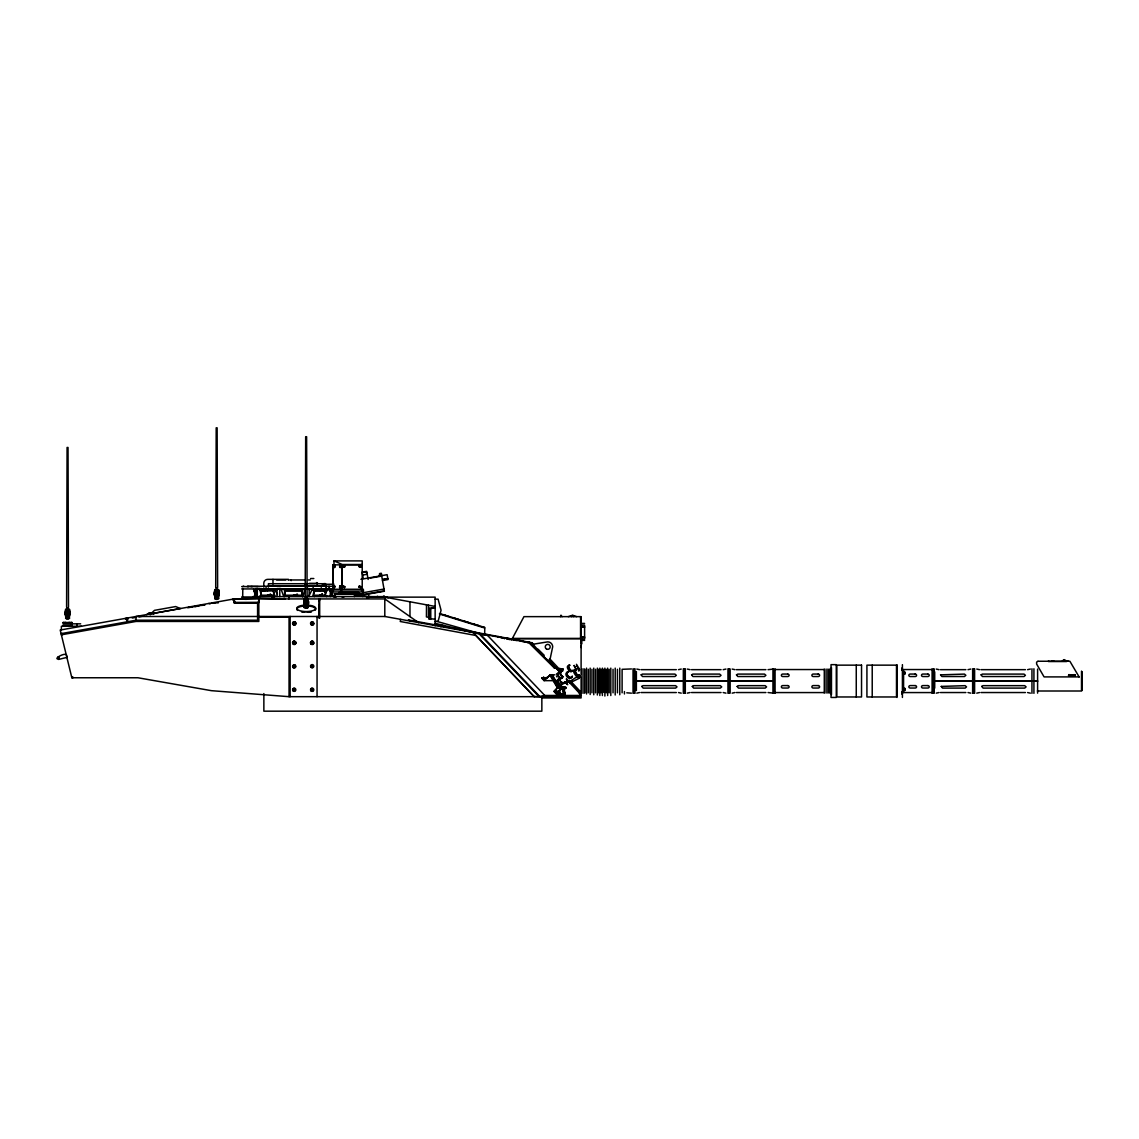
<?xml version="1.0" encoding="UTF-8"?>
<svg xmlns="http://www.w3.org/2000/svg" width="1139" height="1139" viewBox="0 0 1139 1139"><rect width="100%" height="100%" fill="white"/><g stroke="black" fill="none" stroke-linecap="round" stroke-linejoin="round"><path stroke-width="1.5" d="M66.603 606.902L67.073 447.47L68.027 447.47L68.497 606.902M215.712 587.268L216.196 427.823L217.136 427.823L217.62 587.268M305.195 596.153L305.665 436.721L306.619 436.721L307.089 596.153M426.513 604.837L426.427 616.925L428.463 617.295L428.535 605.208M148.426 614.263L148.583 613.038L152.427 613.095M149.608 613.323L150.604 613.423M544.1 680.652L549.966 675.199L557.37 687.799L553.853 691.345L556.487 694.221L564.873 694.221L556.857 693.85L554.551 691.316L557.74 687.586L550.336 674.971L544.171 679.955L541.765 678.089L544.1 680.652L552.486 680.652M562.937 691.316L566.126 687.586L557.74 687.586M562.196 670.344L561.883 669.234L563.179 668.992L562.111 669.988M557.683 688.17L563.833 687.458L565.029 693.793L561.911 696.926L560.516 696.584L563.648 693.566L562.552 687.928L558.153 691.843L559.776 693.509C561.427 691.501 556.743 690.718 560.402 692.896M564.417 693.566L564.702 692.313L564.076 692.925M333.485 566.766L334.752 565.385L335.151 567.165L334.04 567.493L333.642 565.713M333.485 587.297L333.642 586.258L335.307 586.656L334.04 588.037L334.026 586.258L247.505 586.243M334.04 588.037L334.752 585.93M339.507 566.766L340.775 565.385L341.173 567.165L340.063 567.493L339.664 565.713M340.789 567.165L340.39 565.385M339.507 587.297L340.775 585.93L341.173 587.71L339.507 587.297L340.447 588.037M339.849 586.4L340.162 587.809M339.892 587.297L339.664 586.258M340.39 585.93L341.173 587.71M1068.638 675.641L1068.752 674.644L1070.147 674.829L1068.752 674.957L1069.265 676.082L1070.147 674.829M1073.75 675.641L1073.878 674.644L1075.259 674.829L1074.376 676.082L1073.75 675.327L1075.259 674.829M440.878 626.834L441.177 625.254L444.367 625.838L444.082 627.432M436.821 621.381L484.63 634.921L484.787 634.039M485.698 635.121L485.826 634.224M569.6 681.549L576.975 688.881L580.662 695.459L544.769 695.459L487.577 635.462L487.734 634.58M497.942 637.384L498.113 636.502M504.378 638.566L504.534 637.683M504.477 638.58L504.634 637.698M505.759 637.911L502.484 638.068M508.578 638.424L508.407 639.306L511.61 639.591M527.4 642.823L527.571 641.94M549.169 660.25L556.088 668.123L554.052 667.739L529.35 643.179L529.507 642.296M400.643 619.402L400.245 621.51L475.817 635.462L534.191 696.684L473.311 632.686L479.192 633.91L539.032 696.684L534.191 696.541M562.467 670.544L561.456 669.276L562.851 669.006M571.479 616.64L572.604 615.53L573.729 616.64M549.639 661.246L552.7 646.767A4.969 4.969 0 0 0 547.717 641.869L531.329 644.517L548.884 661.987L549.639 661.246L560.388 672.807M314.321 589.447L312.969 595.854L326.637 595.854L326.637 596.622M326.025 590.885L314.635 590.885L313.581 595.213L324.971 595.213L326.025 590.885L325.284 590.543M325.27 595.854L326.637 589.447M560.473 669.988L561.1 671.512M561.484 670.387L561.313 669.205M317.169 583.709L316.428 583.339M385.979 596.936L386.719 597.163M444.609 615.06L445.705 615.387M446.844 615.743L447.926 616.085M454.376 618.064L455.458 618.406M457.138 618.918L458.22 619.26M464.128 621.082L465.225 621.424M467.588 622.15L468.328 622.378M473.895 624.101L474.977 624.443M477.711 625.283L478.793 625.61M482.922 626.891L484.203 627.29M484.63 634.921L484.787 627.461L439.583 613.494M320.244 590.999L321.283 587.681M302.832 596.622L305.437 588.55M562.068 616.683L560.972 615.174L560.473 616.683M333.428 590.258L331.534 595.854L335.379 595.697M265.415 588.293L266.127 589.504L266.825 588.293M511.696 639.734L523.954 616.64L581.104 616.64L581.104 674.146M1075.316 675.37L1074.518 676.21L1068.809 675.925M309.125 595.711L311.488 590.87L313.51 589.447M560.943 670.729L561.185 670.358M1068.496 675.512L1069.493 674.672L1075.316 675.512M579.48 669.732L578.569 670.23M317.468 583.766L316.557 583.396M59.256 658.883C51.668 659.979 64.524 652.106 66.489 654.939L67.073 657.36L58.488 659.453M324.643 592.579L327.947 588.55L330.296 588.55L330.267 596.622M580.662 695.459L579.651 696.684L289.05 696.684L211.398 690.675L137.961 677.762L71.842 677.762L60.21 630.052L234.107 598.929L256.745 598.189L285.12 598.929M319.561 595.754L322.38 594.131L319.191 595.583M529.35 643.179L531.885 643.051L384.797 616.484L136.068 616.484L136.068 620.214L61.079 633.64M542.961 677.904L543.588 677.278L545.012 678.417L544.599 679.57L542.961 677.904L544.599 679.57M543.175 678.431L543.588 677.278M554.052 667.739L556.587 667.625M543.986 679.257L545.211 678.944M546.521 677.904L547.133 677.278L547.133 678.203M555.633 691.786L556.871 691.473L557.882 692.839L557.27 693.452L555.633 691.786L557.27 693.452M555.846 692.313L556.259 691.174M554.551 691.316L558.195 691.316L562.054 687.429L563.833 687.458M556.658 693.153L557.882 692.839M558.153 691.843L559.377 691.53M559.164 693.21L560.189 692.37M560.815 696.926L564.033 693.138L562.054 687.429M293.008 623.005L295.101 622.435L294.545 624.727L293.008 623.218L293.89 622.122M294.545 624.727L295.428 623.845M310.947 623.218L311.83 622.122L313.04 622.435L313.382 623.845M295.428 643.236L293.89 641.513L293.008 642.61L294.545 644.119L295.428 643.022L294.545 644.119M310.947 623.005L312.499 624.727L313.382 623.631M310.947 642.396L313.04 641.827L312.499 644.119L310.947 642.61L311.83 641.513M312.499 644.119L313.382 643.022M293.008 666.073L293.89 664.991L295.428 666.699L295.101 665.304M295.428 666.5L294.545 667.582L293.008 665.874M368.765 595.996L368.609 597.961M310.947 666.073L311.83 664.991L313.382 666.699M312.499 667.582L313.382 666.5M293.008 689.252L295.101 688.682L294.545 690.96L293.008 689.451L293.89 688.369M310.947 689.252L313.04 688.682L312.499 690.96L310.947 689.451L311.83 688.369M312.499 690.96L313.382 690.077M429.047 608.653L435.141 607.998M270.569 594.131L267.11 595.583L270.427 594.544M1062.459 660.52L1065.933 660.52M148.298 613.565L146.604 614.59M147.757 614.391L180.845 608.468M557.896 670.074L559.776 668.308L562.082 670.899M562.139 670.003L561.256 669.775M561.669 669.59L562.339 669.775M561.869 671.099L561.612 670.173M569.899 682.887L571.778 681.122M579.694 693.423L581.004 692.199L571.351 681.891M151.273 613.337L154.505 610.347L175.662 606.56L179.72 608.24M578.512 671.013L579.48 670.444M325.27 590.87L327.249 589.447M323.803 590.87L325.825 589.447M569.158 681.877L577.245 676.637M316.884 583.382L317.411 582.712L316.272 582.655M560.303 670.159L561.029 669.675M569.97 682.774L579.167 678.317M273.146 590.885L274.086 595.213L261.529 595.213L260.589 590.885L273.801 590.543L261.244 590.543M329.498 590.87L333.428 589.447M334.04 567.493L334.752 565.385M340.775 565.385L339.849 565.855M339.792 586.4L340.775 585.93M340.063 588.037L340.419 586.144M322.38 594.131L319.518 595.711M319.461 595.797L322.451 594.544M267.409 595.797L270.655 594.544M253.798 590.885L254.809 590.543L256.275 594.871L255.25 595.213M1068.638 675.327L1070.019 675.826M1075.259 675.142L1073.878 674.644M359.383 565.798L360.821 566.126M360.636 566.951L359.198 566.638M1037.9 661.275L1036.618 662.129L1036.618 664.037L1044.079 676.908L1079.274 676.908M578.996 678.36L578.256 675.94M539.929 696.541L544.769 695.459L544.228 696.684L539.929 696.684L480.274 634.11M678.474 669.661L681.236 669.063M723.194 669.661L725.956 669.063M636.829 693.138L639.591 692.54M768.056 669.661L773.595 669.063L773.595 693.138L768.056 692.54M687.273 693.138L690.049 692.54M732.149 693.138L734.911 692.54M968.008 669.661L970.77 669.063M1027.577 669.661L1030.339 669.063M936.23 693.138L938.992 692.54M976.764 693.138L979.526 692.54M1068.809 674.957L1075.088 675.014M148.967 613.935L147.913 614.362M187.721 607.785L203.995 604.866M192.092 607.172L188.59 607.073M195.054 606.646L198.841 605.976M201.731 605.45L205.077 604.852M210.103 603.955L208.821 603.456M128.066 618.79L127.255 618.05M132.195 618.05L135.555 617.452M138.93 616.854L142.29 616.256M153.907 614.206L152.768 613.494M61.364 634.807L136.068 621.438L258.824 621.438L258.824 598.929M362.843 572.419L366.26 571.821L367.271 574.526M362.643 575.053L367.214 574.241M360.906 579.31L381.636 575.665L384.384 591.212L361.931 595.17M370.26 578.085L380.64 576.263M382.619 579.424L387.801 578.512M382.69 579.68L387.858 578.769M382.49 580.534L387.986 579.566L387.132 574.682L382.078 575.579L381.266 573.259L379.572 573.558L379.372 576.049M363.27 592.693L384 589.048M362.23 594.8L384.327 590.899M384.384 596.352L383.288 596.622L384.384 596.622M384.27 596.893L383.288 596.893L384.27 597.163M57.904 657.032L59.285 657.644M631.433 693.167L626.777 692.811M333.998 564.859L333.998 560.901L362.216 560.901L362.216 589.262M333.998 560.901L342.284 564.503L362.216 564.503M333.015 564.859L362.216 564.859M333.015 565.229L333.015 567.336M334.339 565.599L335.307 566.111M340.419 565.599L341.344 566.111M333.627 566.695L334.425 567.493M339.65 566.695L340.447 567.493M310.591 578.527L313.823 578.527M276.606 579.965L285.818 579.965M289.762 579.965L305.394 579.965M308.356 579.965L310.306 579.965M309.495 583.367L315.005 583.367M268.462 583.723L323.049 583.723M324.159 583.638L325.583 583.638L325.583 585.346M333.998 584.207L322.337 584.35M333.015 585.773L333.015 587.881M268.462 586.058L323.049 586.058M241.71 586.599L258.183 586.599M334.14 587.809L334.339 586.144L333.627 587.24L334.425 588.037M215.712 588.094L217.62 588.094M306.377 588.55L309.167 588.55L309.125 596.622M241.71 588.934L333.926 588.934M277.66 589.447L259.934 589.447L261.158 595.854M280.792 589.447L305.451 589.447M308.641 589.447L328.046 589.447M214.716 589.618L218.617 589.618M214.673 589.931L218.66 589.931M214.63 590.329L218.702 590.329M259.934 590.258L273.517 590.258L274.741 595.854L259.934 595.854L259.934 596.622M284.579 590.258L302.433 590.258M314.321 590.258L328.046 590.258M214.588 590.657L218.745 590.657M326.694 590.543L313.894 590.543L314.635 590.885M285.248 590.885L301.764 590.885M214.531 591.041L218.802 591.041M363.555 591.056L332.033 591.056L332.033 589.262L363.384 589.262L363.384 591.056M214.445 591.554L218.887 591.554M214.374 591.938L218.959 591.938M214.274 592.451L219.058 592.451M338.639 592.579L358.828 592.579M214.189 592.835L219.144 592.835M333.926 593.035L363.555 593.035M214.189 593.348L219.144 593.348M214.189 593.732L219.144 593.732M214.189 594.245L219.144 594.245M334.467 594.373L363.014 594.373M214.189 594.629L219.144 594.629M214.36 595.142L218.973 595.142M214.474 595.526L218.859 595.526M271.694 595.626L274.57 595.626M284.579 595.854L302.433 595.854M362.814 595.725L354.329 595.725L354.329 596.622M214.602 596.039L218.731 596.039M324.33 596.153L335.023 596.153M362.33 596.153L369.207 596.622M368.467 596.352L370.189 596.622M384.028 596.352L383.046 596.622M214.673 596.423L218.66 596.423M252.844 596.622L384.797 596.622L384.797 616.484M214.73 596.936L218.603 596.936M241.71 596.978L257.642 596.978L257.642 598.331M305.195 596.993L307.089 596.993M214.758 597.32L218.574 597.32M305.551 597.121L306.733 597.121M334.311 597.249L335.92 597.249M342.198 597.249L343.779 597.249M368.338 597.135L435.141 597.135L435.141 625.781M246.665 597.69L243.319 598.331M214.773 597.833L218.56 597.833M214.758 598.217L218.574 598.217M214.744 598.516L218.588 598.516M241.71 598.331L256.204 598.331M304.184 598.502L308.1 598.502M271.694 598.701L274.57 598.701M214.716 598.815L218.617 598.815M304.113 599.228L308.185 599.228M435.141 599.157L438.102 599.157L441.064 610.262L438.102 621.367L435.141 621.367M216.054 599.356L217.293 599.356M418.696 622.734L384.797 598.929L234.107 598.929L246.465 599.328M304.07 599.555L308.228 599.555M304.013 599.94L308.285 599.94M303.928 600.452L308.356 600.452M318.948 600.609L319.675 600.609M303.857 600.837L308.427 600.837M303.757 601.349L308.527 601.349M303.672 601.734L308.612 601.734M303.672 602.246L308.612 602.246M234.107 602.417L258.695 602.332M303.672 602.631L308.612 602.631M212.068 602.858L218.289 602.858M257.585 602.802L234.107 602.802L234.107 598.929L234.762 602.545L233.851 598.972L233.979 599.869M303.672 603.143L308.612 603.143M303.672 603.528L308.612 603.528M303.842 604.04L308.441 604.04M303.956 604.425L308.327 604.425M304.07 604.937L308.213 604.937M304.141 605.322L308.142 605.322M304.213 605.834L308.071 605.834M304.241 606.219L308.057 606.219M304.241 606.731L308.043 606.731M304.241 607.115L308.043 607.115M304.213 607.414L308.071 607.414M66.603 607.742L68.497 607.742M304.184 607.713L308.1 607.713M66.959 607.87L68.141 607.87M305.537 608.254L307.089 608.254M435.141 608.098L430.756 608.098L430.756 619.217M65.592 609.251L69.507 609.251M65.564 609.579L69.536 609.579M65.521 609.963L69.579 609.963M65.478 610.29L69.621 610.29M65.421 610.675L69.678 610.675M65.336 611.187L69.764 611.187M65.265 611.586L69.835 611.586M301.536 611.743L310.748 611.743M65.165 612.084L69.935 612.084M65.08 612.483L70.02 612.483M65.08 612.981L70.02 612.981M65.08 613.38L70.02 613.38M65.08 613.878L70.02 613.878M65.08 614.277L70.02 614.277M65.25 614.775L69.849 614.775M65.364 615.174L69.735 615.174M65.478 615.672L69.621 615.672M65.549 616.071L69.55 616.071M65.621 616.569L69.479 616.569M65.635 616.968L69.451 616.968M258.824 616.868L290.132 616.868M258.824 617.224L289.05 617.224L289.05 696.684M65.649 617.466L69.451 617.466M65.649 617.865L69.451 617.865M65.621 618.15L69.479 618.15M65.592 618.449L69.507 618.449M66.603 618.99L68.497 618.99M435.141 619.217L429.047 618.577M136.068 620.214L257.585 620.214L257.585 602.417M62.944 622.492L72.156 622.492M581.104 623.417L584.606 623.417M62.944 623.617L72.156 623.617M70.974 623.83L80.655 623.83M62.944 625.226L72.156 625.226M581.104 625.24L584.606 625.112L584.606 638.936M81.439 626.265L61.378 626.265L61.378 629.853M581.104 626.948L584.606 626.948M581.104 627.091L584.606 627.091M581.104 637.142L584.606 637.142M581.104 637.228L584.606 637.228M512.308 638.395L581.104 638.395M512.151 638.751L581.104 638.751M581.104 638.936L584.606 639.022M581.104 639.662L581.815 639.662M581.104 640.374L584.606 640.374M581.104 645.5L581.104 647.522M1063.698 659.723L1064.737 659.723M1063.242 660.52L1064.21 660.52M1051.867 660.791L1053.66 660.791M1038.028 661.246L1069.877 661.246L1079.103 676.908M641.058 669.661L676.324 669.661M691.515 669.661L721.044 669.661M736.378 669.661L765.906 669.661M773.595 669.547L824.294 669.547M901.974 669.547L932.998 669.547M940.458 669.661L965.858 669.661M980.992 669.661L1025.427 669.661M903.583 671.91L904.75 671.91L904.75 674.245L903.583 674.245M903.583 673.078L904.75 673.078M549.753 674.829L554.778 674.829M1069.493 676.068L1075.131 675.512M542.136 677.719L547.161 677.719M71.842 677.762L72.939 677.762L72.682 676.68M541.765 678.089L546.791 678.089M562.239 687.913L563.136 687.913M563.634 688.17L566.069 688.17M903.583 688.184L904.75 688.184L904.75 690.505L903.583 690.505M903.583 689.351L904.75 689.351M1037.373 691.003L1081.509 691.003L1081.509 671.113M558.509 691.658L562.367 687.913L563.648 693.566M641.058 692.54L676.324 692.54M691.515 692.54L721.044 692.54M736.378 692.54L765.906 692.54M773.595 692.569L824.294 692.569M901.974 692.569L932.998 692.569M940.458 692.54L965.858 692.54M980.992 692.54L1025.427 692.54M561.812 695.288L558.195 691.316M541.95 697.936L581.104 697.936L581.104 677.42M631.433 668.949L622.108 669.305L622.108 692.811M500.932 637.641L507.538 638.239M508.535 638.609L510.486 638.78M508.464 639.05L513.504 639.506M506.67 638.922L510.115 639.477M513.561 640.033L517.006 640.574M520.466 641.129L532.525 643.065M435.141 606.432L384.797 597.135L388.342 597.662M435.141 623.304L473.696 632.771M480.274 633.967L487.577 635.462M976.764 669.063L979.526 669.661M936.23 669.063L938.992 669.661M1027.577 692.54L1030.339 693.138M968.008 692.54L970.77 693.138M732.149 669.063L734.911 669.661M687.273 669.063L690.049 669.661M636.829 669.063L639.591 669.661M723.194 692.54L725.956 693.138M678.474 692.54L681.236 693.138M311.274 624.2L312.499 624.727M293.89 622.335L295.101 622.435M293.335 624.2L294.545 624.514M311.83 641.727L313.04 641.827M312.499 643.905L311.274 643.806M293.335 643.592L294.545 643.905M310.947 665.874L312.499 667.383M295.101 665.503L293.89 664.991M311.83 688.582L313.04 688.682M312.499 690.761L311.274 690.647M293.89 688.582L295.101 688.682M439.426 614.006L484.63 627.988M333.214 590.885L332.189 590.543L330.737 594.871L331.748 595.213M562.438 669.191L562.965 670.8M257.499 590.87L253.584 589.447L255.463 595.854L253.584 596.622M561.128 669.903L561.968 670.558M410.723 621.268L408.332 619.915L531.543 642.667L538.79 650.924M274.243 589.447L277.475 594.088M260.66 589.447L262.483 590.87M261.486 589.447L263.294 590.87M577.857 668.949L579.31 670.501M580.207 677.192L579.865 675.071M579.879 677.378L579.523 675.256M567.279 684.083L566.966 682.176M538.049 649.202L544.228 655.338M547.446 659.524L561 673.007M529.849 642.681L554.536 667.24M558.765 692.156L559.776 693.509M543.787 677.805L544.599 678.645M556.458 691.7L557.27 692.526M290.473 579.893L291.185 580.648M549.639 658.698L560.488 670.302M560.075 670.43L561.242 671.683M559.861 670.643L561.029 671.882M558.537 669.476L559.733 670.757L561.826 668.807L561.071 670.786M580.278 694.05L569.614 682.674L570.226 683.058L569.372 680.837M574.298 665.404L576.576 669.817M573.971 665.603L576.249 670.017M552.144 674.644L558.993 686.276M578.028 677.192L578.64 678.061M566.539 683.614L567.678 684.724L566.766 682.346M576.434 664.279L577.573 665.973M575.551 671.512L574.341 669.689M259.336 588.55L261.244 591.241M557.512 686.988L565.656 686.988M577.929 667.468L578.569 668.422L577.957 667.468M551.689 674.886L558.523 686.518M263.152 591.241L261.6 588.55L255.777 588.55L255.777 596.622M259.436 588.55L260.988 591.241M578.242 667.07L579.495 669.518M577.316 666.415L576.747 665.418L577.231 666.315M569.628 680.752L570.539 683.129M578.769 676.993L579.082 677.833M283.782 596.622L280.835 588.55L277.048 588.55L277.048 596.622M326.138 587.012L325.469 584.35L327.107 590.999M62.132 633.441L62.417 634.622M563.321 687.928L564.659 693.181M126.415 618.206L127.084 621.823L126.415 618.206L126.486 619.474M232.669 599.185L232.826 600.068M150.035 613.978L150.191 614.861M125.404 618.392L125.575 619.36M368.139 579.452L366.701 571.337L362.131 572.148L363.256 578.512M234.235 602.645L234.121 599.328M1082.05 671.626L1082.05 690.49M1081.965 673.847L1081.965 678.26M1081.965 678.573L1081.965 679.499M1081.965 679.94L1081.965 680.795M1081.965 681.307L1081.965 682.176M1081.965 682.603L1081.965 683.542M1081.965 683.841L1081.965 688.255M1068.51 661.246L1067.428 661.246M1066.531 660.791L1066.531 661.531L1048.492 661.531L1048.492 660.791M1037.601 669.063L1037.601 693.138M1033.927 668.764L1033.927 693.338M1031.948 668.764L1031.948 693.338M974.614 668.764L974.614 693.338M974.073 669.063L974.073 693.138M973.56 669.063L973.56 693.138M972.635 668.764L972.635 693.338M934.72 671.839L934.72 688.127M934.08 668.764L934.08 693.338M933.539 669.063L933.539 693.138M932.101 668.764L932.101 693.338M905.192 672.451L905.192 673.69M905.192 688.725L905.192 689.963M903.583 669.604L903.583 692.512M902.415 664.649L902.415 697.452M901.974 667.881L901.974 670.401M901.974 691.715L901.974 694.235M897.034 664.649L897.034 697.452M872.218 665.148L872.218 696.968M856.257 665.148L856.257 696.968M831.47 667.568L831.47 694.548M829.32 669.049L829.32 693.067M827.882 669.049L827.882 693.067M826.088 669.049L826.088 693.067M824.294 669.049L824.294 693.067M775.075 668.764L775.075 693.338M773.11 668.764L773.11 693.338M729.942 668.764L729.942 693.338M729.458 669.063L729.458 693.138M728.732 669.063L728.732 693.138M727.978 668.764L727.978 693.338M685.308 668.764L685.308 693.338M684.582 669.063L684.582 693.138M684.026 669.063L684.026 693.138M683.329 668.764L683.329 693.338M636.374 671.54L636.374 690.561M635.007 668.764L635.007 693.338M634.124 669.063L634.124 693.138M633.042 668.764L633.042 693.338M624.443 691.558L624.443 693.978M619.773 668.123L619.773 694.762M617.438 669.305L617.438 692.811M615.202 668.123L615.202 695.018M613.038 669.305L613.038 692.811M610.803 668.123L610.803 695.53M609.18 669.305L609.18 692.811M607.657 668.123L607.657 695.53M606.233 669.305L606.233 692.811M604.88 668.123L604.88 696.057M603.627 669.305L603.627 692.227M602.374 668.123L602.374 695.53M601.107 669.305L601.107 692.811M599.854 668.123L599.854 695.53M598.601 669.305L598.601 692.811M597.349 668.123L597.349 695.018M595.555 669.305L595.555 692.811M593.761 668.123L593.761 694.762M591.953 669.305L591.953 692.811M590.159 668.123L590.159 694.505M588.365 669.305L588.365 692.811M586.571 668.123L586.571 693.978M584.962 669.305L584.962 692.811M583.951 668.764L583.951 693.338M581.986 668.764L581.986 693.338M581.673 625.24L581.673 626.948M581.673 637.228L581.673 638.936M581.559 639.662L581.559 644.147L581.36 639.662M580.563 616.64L580.563 638.395M576.59 616.64L572.604 615.202L568.333 616.64M541.851 697.096L541.851 711.177L263.864 711.177L263.864 693.566M429.047 607.998L429.047 619.303M409.969 601.776L409.969 616.612M377.764 596.622L376.667 596.622M377.65 596.352L377.536 597.135M366.73 596.622L366.73 597.961M362.814 596.622L362.786 594.999L360.792 595.725M362.529 594.999L362.529 595.725M362.373 594.999L362.373 595.725M362.117 594.999L362.117 595.725M361.675 589.262L361.675 591.056M361.049 594.999L361.049 595.725M356.436 595.725L356.436 594.999L354.855 595.725M356.18 594.999L356.18 595.725M355.909 594.999L355.909 595.725M355.382 594.999L355.382 595.725M355.112 594.999L355.112 595.725M341.458 589.262L341.458 591.056M333.428 595.854L333.428 596.622M332.374 595.797L332.374 594.131L332.004 595.797M329.057 586.243L329.057 588.934M326.48 588.906L321.041 588.906M319.675 598.929L319.675 618.164M318.948 598.929L318.948 618.164M318.749 604.894L318.749 615.516M317.055 616.398L317.055 696.684M314.321 595.854L314.321 596.622M313.125 586.243L313.125 588.934M310.434 611.743L309.495 611.743M308.669 611.743L307.402 611.743M304.526 611.743L303.586 611.743M302.832 611.743L301.906 611.743M302.433 589.447L302.433 596.622M295.101 641.827L293.89 641.513M294.545 690.96L293.335 690.647M290.132 616.398L290.132 696.684M288.879 596.622L288.879 598.929M288.409 580.264L288.409 579.352L267.75 579.352A3.972 3.972 0 0 0 263.792 583.325L263.792 587.14M284.579 589.447L284.579 596.622M279.781 588.55L279.781 596.622M274.385 595.626L274.385 598.701M273.517 589.447L273.517 590.258M273.517 595.854L273.517 596.622M272.976 579.352L272.976 584.022M271.879 595.626L271.879 598.701M268.448 584.022L268.448 587.14M266.127 587.923L266.127 588.706M258.695 598.972L258.695 602.759L234.235 602.759L234.207 598.957M257.3 588.55L257.3 596.622M254.994 595.797L254.994 594.131L254.638 595.797M252.331 586.599L250.936 586.599M248.686 586.599L247.135 586.599M243.689 586.058L242.635 586.599M242.806 588.934L242.692 596.978M215.043 602.858L214.104 602.858M213.349 602.858L212.423 602.858M127.554 618.007L127.554 621.737M76.797 623.83L76.797 626.265M71.828 622.492L70.903 622.492M69.735 622.492L68.796 622.492M65.92 622.492L64.994 622.492M64.24 622.492L63.3 622.492M307.416 605.122A9.482 3.232 0 0 1 314.449 609.963A9.482 3.232 0 0 1 298.632 610.248A9.482 3.232 0 0 1 304.127 605.179M313.78 643.022A1.609 1.595 0 0 1 311.787 644.475A1.609 1.595 0 0 1 310.676 642.296A1.609 1.595 0 0 1 313.054 641.599M313.78 623.617A1.609 1.595 0 0 1 311.274 624.87M311.431 611.885A9.482 3.232 0 0 1 308.398 612.312M297.535 610.433A9.482 3.232 0 0 1 304.127 606.019M307.416 605.962A9.482 3.232 0 0 1 315.332 610.12M295.101 622.193A1.609 1.595 0 0 1 295.57 624.414A1.609 1.595 0 0 1 293.335 624.87M292.609 623.446A1.609 1.595 0 0 1 294.303 621.937M295.101 641.599A1.609 1.595 0 0 1 295.57 643.806A1.609 1.595 0 0 1 293.335 644.261M292.609 642.837A1.609 1.595 0 0 1 294.303 641.328M322.992 583.851A1.723 1.723 0 0 1 325.185 586.443M560.915 678.203A3.104 1.353 55 0 1 557.982 674.43A3.104 1.353 55 0 1 559.918 673.548M560.758 678.531A3.317 1.452 55 0 1 557.626 674.502A3.317 1.452 55 0 1 559.69 673.548M573.131 670.586A3.46 1.509 55 0 1 569.358 668.351A3.46 1.509 55 0 1 569.941 665.162M572.974 670.031A3.46 1.509 55 0 1 571.066 670.743A3.46 1.509 55 0 1 568.432 667.041A3.46 1.509 55 0 1 569.657 665.361M570.554 671.683A3.317 1.452 55 0 1 567.564 668.18A3.317 1.452 55 0 1 568.632 666.201M571.835 670.7A3.317 1.452 55 0 1 571.251 671.768M563.193 676.822A3.317 1.452 55 0 1 560.217 673.306A3.317 1.452 55 0 1 561.285 671.341M562.965 676.765A3.104 1.353 55 0 1 560.16 673.491A3.104 1.353 55 0 1 561.171 671.64M559.463 679.428A3.317 1.452 55 0 1 558.623 678.929M556.999 677.022A3.317 1.452 55 0 1 556.473 675.925M556.402 674.203A3.317 1.452 55 0 1 556.843 673.861M564.844 681.82A3.317 2.036 52.4 0 1 562.04 682.774A3.317 2.036 52.4 0 1 559.69 678.787A3.317 2.036 52.4 0 1 562.495 677.819M562.339 678.089A3.104 1.894 52.4 0 0 559.705 679.001A3.104 1.894 52.4 0 0 561.911 682.731A3.104 1.894 52.4 0 0 564.531 681.834A3.317 0.854 57.1 0 0 566.695 682.788M562.794 683.172A3.104 1.894 52.4 0 1 560.16 684.083A3.104 1.894 52.4 0 1 557.968 680.339A3.104 1.894 52.4 0 1 560.587 679.442M562.666 682.346A3.317 2.036 52.4 0 1 560.644 684.681A3.317 2.036 52.4 0 1 557.612 680.723A3.317 2.036 52.4 0 1 560.431 679.413M572.333 676.182A3.46 2.107 52.4 0 1 569.771 677.378A3.46 2.107 52.4 0 1 567.008 673.747A3.46 2.107 52.4 0 1 568.845 671.611M572.091 676.367A3.46 2.107 52.4 0 1 569.528 677.563A3.46 2.107 52.4 0 1 566.766 673.932A3.46 2.107 52.4 0 1 568.617 671.811M571.095 676.993A3.317 2.036 52.4 0 1 568.632 678.146A3.317 2.036 52.4 0 1 565.969 674.658A3.317 2.036 52.4 0 1 567.749 672.608M560.758 685.578A3.317 2.036 52.4 0 1 559.875 685.621M558.865 685.222A3.317 2.036 52.4 0 1 557.896 684.454M556.629 682.289A3.317 2.036 52.4 0 1 556.8 680.396M577.473 675.811A3.317 0.854 57.1 0 1 576.035 675.811A3.317 0.854 57.1 0 1 573.686 671.811A3.317 0.854 57.1 0 1 575.124 671.811M579.025 674.943A3.46 0.897 57.1 0 1 577.786 675.199A3.46 0.897 57.1 0 1 575.28 671.384A3.46 0.897 57.1 0 1 575.864 670.145M578.712 675.142A3.46 0.897 57.1 0 1 577.473 675.399A3.46 0.897 57.1 0 1 574.967 671.597A3.46 0.897 57.1 0 1 575.551 670.344M569.073 680.125A3.317 0.854 57.1 0 1 568.931 681.82A3.317 0.854 57.1 0 1 566.496 679.043M569.073 681.051A3.104 0.812 57.1 0 1 568.375 681.62A3.104 0.812 57.1 0 1 566.354 679.171M566.51 681.649A3.104 0.812 57.1 0 1 566.596 683.286A3.104 0.812 57.1 0 1 564.773 681.649M563.848 683.699A3.317 0.854 57.1 0 1 563.093 682.788M268.448 588.706A2.335 2.335 0 0 1 267.295 590.714M264.96 590.714A2.335 2.335 0 0 1 263.792 588.706M323.391 585.161L324.33 585.517L323.391 585.161M293.89 595.384C287.683 597.434 304.512 592.038 293.89 595.384M343.067 565.656L342.825 566.695L344.647 567.108L344.889 566.055L343.067 565.656M343.223 565.798L343.038 566.638L344.491 566.951L344.676 566.126L343.223 565.798M343.067 586.186L342.825 587.24L344.647 587.653L344.889 586.599L343.067 586.186M343.223 586.343L343.038 587.169L344.491 587.496L344.676 586.656L343.223 586.343M359.212 565.656L358.984 566.695L360.807 567.108L361.035 566.055L359.212 565.656M359.212 586.186L358.984 587.24L360.807 587.653L361.035 586.599L359.212 586.186M359.383 586.343L359.198 587.169L360.636 587.496L360.821 586.656L359.383 586.343M379.714 574.312C380.141 577.644 382.576 572.561 379.714 574.312M641.157 674.843L642.453 676.523L674.929 676.523L676.324 675.313L674.929 674.089L642.453 674.089L641.157 674.843M641.841 686.418L643.136 688.098L675.598 688.098L677.007 686.888L675.598 685.664L643.136 685.664L641.841 686.418M691.615 674.843L692.911 676.523L719.634 676.523L721.044 675.313L719.634 674.089L692.911 674.089L691.615 674.843M692.298 686.418L693.594 688.098L720.318 688.098L721.727 686.888L720.318 685.664L693.594 685.664L692.298 686.418M736.477 674.843L737.773 676.523L764.511 676.523L765.906 675.313L764.511 674.089L737.773 674.089L736.477 674.843M737.161 686.418L738.456 688.098L765.18 688.098L766.59 686.888L765.18 685.664L738.456 685.664L737.161 686.418M940.558 674.843L941.853 676.523L964.462 676.523L965.858 675.313L964.462 674.089L940.558 674.843M941.241 686.418L942.537 688.098L965.146 688.098L966.541 686.888L965.146 685.664L941.241 686.418M981.106 674.843L982.402 676.523L1024.018 676.523L1025.427 675.313L1024.018 674.089L982.402 674.089L981.106 674.843M981.79 686.418L983.085 688.098L1024.701 688.098L1026.111 686.888L1024.701 685.664L983.085 685.664L981.79 686.418M301.764 590.543L285.248 590.543L285.248 595.213L301.764 595.213L301.764 590.543M836.282 664.649L831.029 664.649L831.029 697.452L836.282 697.452L836.282 664.649M861.54 665.148L836.823 665.148L836.823 696.968L861.54 696.968L861.54 665.148M896.493 665.148L866.921 665.148L866.921 696.968L896.493 696.968L896.493 665.148M787.661 674.06L782.806 674.06A1.424 1.239 0 0 0 781.382 675.299A1.424 1.239 0 0 0 782.806 676.538L787.661 676.538A1.424 1.239 0 0 0 789.099 675.299A1.424 1.239 0 0 0 787.661 674.06M818.172 674.06L813.317 674.06A1.424 1.239 0 0 0 811.893 675.299A1.424 1.239 0 0 0 813.317 676.538L818.172 676.538A1.424 1.239 0 0 0 819.596 675.299A1.424 1.239 0 0 0 818.172 674.06M915.13 674.06L910.275 674.06A1.424 1.239 0 0 0 908.851 675.299A1.424 1.239 0 0 0 910.275 676.538L915.13 676.538A1.424 1.239 0 0 0 916.568 675.299A1.424 1.239 0 0 0 915.13 674.06M927.787 674.06L922.932 674.06A1.424 1.239 0 0 0 921.508 675.299A1.424 1.239 0 0 0 922.932 676.538L927.787 676.538A1.424 1.239 0 0 0 929.21 675.299A1.424 1.239 0 0 0 927.787 674.06M684.026 681.051L634.124 681.051L684.026 681.15M728.732 681.051L684.582 681.051L728.732 681.15M773.595 681.051L729.458 681.051L773.595 681.15M973.56 681.051L933.539 681.051L973.56 681.15M1037.601 681.051L974.073 681.051L1037.601 681.15M787.661 685.578L782.806 685.578A1.424 1.239 0 0 0 781.382 686.817A1.424 1.239 0 0 0 782.806 688.041L787.661 688.041A1.424 1.239 0 0 0 789.099 686.817A1.424 1.239 0 0 0 787.661 685.578M818.172 685.578L813.317 685.578A1.424 1.239 0 0 0 811.893 686.817A1.424 1.239 0 0 0 813.317 688.041L818.172 688.041A1.424 1.239 0 0 0 819.596 686.817A1.424 1.239 0 0 0 818.172 685.578M915.13 685.578L910.275 685.578A1.424 1.239 0 0 0 908.851 686.817A1.424 1.239 0 0 0 910.275 688.041L915.13 688.041A1.424 1.239 0 0 0 916.568 686.817A1.424 1.239 0 0 0 915.13 685.578M927.787 685.578L922.932 685.578A1.424 1.239 0 0 0 921.508 686.817A1.424 1.239 0 0 0 922.932 688.041L927.787 688.041A1.424 1.239 0 0 0 929.21 686.817A1.424 1.239 0 0 0 927.787 685.578M361.846 595.725L361.846 594.999L361.732 595.725M361.334 595.725L361.334 594.999L361.205 595.725M341.942 589.262L341.942 564.859L341.814 589.262M333.2 589.262L333.2 564.859L333.072 589.262M293.335 624.656A1.609 1.595 0 0 0 295.827 623.417A1.609 1.595 0 0 0 293.492 621.894A1.609 1.595 0 0 0 293.335 624.656M293.335 644.048A1.609 1.595 0 0 0 295.827 642.809A1.609 1.595 0 0 0 293.492 641.285A1.609 1.595 0 0 0 293.335 644.048M293.335 667.725A1.609 1.595 0 0 0 295.827 666.486A1.609 1.595 0 0 0 293.492 664.962A1.609 1.595 0 0 0 293.335 667.725M311.274 667.511A1.609 1.595 0 0 0 313.78 666.272A1.609 1.595 0 0 0 311.431 664.763A1.609 1.595 0 0 0 311.274 667.511M311.274 644.048A1.609 1.595 0 0 0 313.78 642.809A1.609 1.595 0 0 0 311.431 641.285A1.609 1.595 0 0 0 311.274 644.048M311.274 691.102A1.609 1.595 0 0 0 313.78 689.864A1.609 1.595 0 0 0 311.431 688.34A1.609 1.595 0 0 0 311.274 691.102M311.274 624.656A1.609 1.595 0 0 0 313.78 623.417A1.609 1.595 0 0 0 311.431 621.894A1.609 1.595 0 0 0 311.274 624.656M293.335 691.102A1.609 1.595 0 0 0 295.827 689.864A1.609 1.595 0 0 0 293.492 688.34A1.609 1.595 0 0 0 293.335 691.102M546.492 648.988A2.463 2.463 0 0 0 550.194 646.852A2.463 2.463 0 0 0 546.492 644.717A2.463 2.463 0 0 0 546.492 648.988"/></g></svg>
